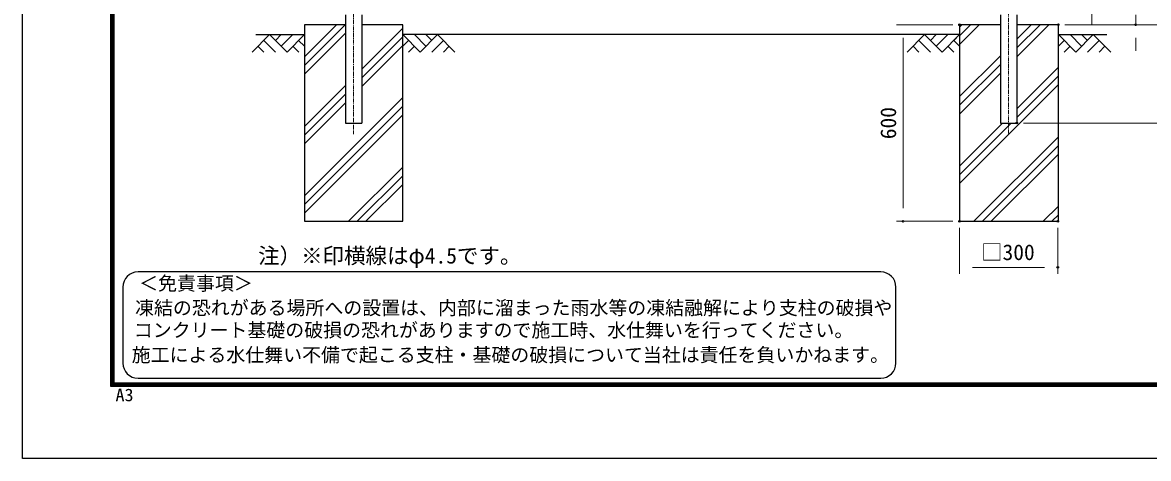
# Model space of a CAD drawing. Units: millimetres, scale not verified. Extents: x -4200 to 4200, y -2970 to 2970.
# Drawn here: x -4200 to -762, y -2970 to -1639 of the extents above; entities that cross this region are included whole.
import ezdxf
from ezdxf.enums import TextEntityAlignment as Align

# ---------------------------------------------------------------- set-up
doc = ezdxf.new("R2010")
doc.units = ezdxf.units.MM
doc.header["$LTSCALE"] = 10
doc.header["$PDMODE"] = 32
doc.header["$PDSIZE"] = 5
doc.linetypes.add('USER1', pattern=[2, 1.25, -0.25, 0.25, -0.25])
for name, color, linetype, lineweight in [('0-1_D-BGD', 7, 'Continuous', 25), ('0-2_D-STR-DIM', 7, 'Continuous', 13), ('0-5_D-STR4', 7, 'Continuous', 25), ('0-6_D-BMK', 2, 'USER1', 13), ('0-8_D-STR1', 1, 'Continuous', 25), ('0-9_D-STR-TXT', 7, 'Continuous', 13), ('0-A_D-TTL-TXT', 7, 'Continuous', 25), ('0-B_D-DCR-HCH', 7, 'Continuous', 13), ('0-C_D-TTL', 7, 'Continuous', 25)]:
    doc.layers.add(name, color=color, linetype=linetype, lineweight=lineweight)
doc.layers.add('0-4_DEFPOINTS', color=7, linetype='Continuous')
doc.styles.add('ＭＳ ゴシック', font='')
doc.styles.get('ＭＳ ゴシック').set_extended_font_data('MS Gothic')

msp = doc.modelspace()

# ---------------------------------------------------------------- linework, layer by layer
at = {"layer": '0-1_D-BGD'}
for p, q in [((-3487.69, -1676.03), (-3339.18, -1676.03)), ((-1339.18, -1676.03), (-3039.18, -1676.03)), ((-1037.18, -1676.03), (-889.51, -1676.03))]:
    msp.add_line(p, q, dxfattribs=at)
at = {"layer": '0-2_D-STR-DIM'}
for p, q in [((-934.83, 883.32), (-934.83, -1646.03)), ((-801.28, -1615.58), (-801.28, -1646.03)), ((-1359.18, -1646.03), (-1531.5, -1646.03)), ((-1017.18, -1646.03), (-641.28, -1646.03)), ((-1017.18, -1646.03), (-781.28, -1646.03)), ((-1017.18, -1646.03), (-641.28, -1646.03)), ((-1511.5, -1686.03), (-1511.5, -2206.03)), ((-801.28, -1686.03), (-801.28, -1726.03)), ((-1144.18, -1946.03), (-501.28, -1946.03)), ((-1144.18, -1946.03), (-641.28, -1946.03)), ((-1359.18, -2246.03), (-1531.5, -2246.03)), ((-1339.18, -2266.03), (-1339.18, -2406.63)), ((-1039.18, -2266.03), (-1039.18, -2406.63)), ((-1299.18, -2386.63), (-1079.18, -2386.63))]:
    msp.add_line(p, q, dxfattribs=at)
at = {"layer": '0-4_DEFPOINTS'}
for p in [(-1339.18, -1646.03), (-1037.18, -1646.03), (-801.28, -1646.03), (-1164.18, -1946.03), (-1511.5, -2246.03), (-1339.18, -2246.03), (-1039.18, -2246.03), (-1039.18, -2386.63)]:
    msp.add_point(p, dxfattribs=at)
at = {"layer": '0-5_D-STR4'}
for points in [[(-3214.18, -1646.03), (-3339.18, -1646.03), (-3339.18, -2246.03), (-3039.18, -2246.03), (-3039.18, -1646.03), (-3164.18, -1646.03)], [(-1214.18, -1646.03), (-1339.18, -1646.03), (-1339.18, -2246.03), (-1037.18, -2246.03), (-1037.18, -1646.03), (-1164.18, -1646.03)]]:
    msp.add_lwpolyline(points, dxfattribs=at)
at = {"layer": '0-6_D-BMK'}
for p, q in [((-1189.18, 794.42), (-1189.18, -1980.33)), ((-3189.18, 789.04), (-3189.18, -1980.33))]:
    msp.add_line(p, q, dxfattribs=at)
at = {"layer": '0-8_D-STR1'}
for p, q in [((-3214.18, -1615.58), (-3214.18, -1946.03)), ((-3164.18, -1615.58), (-3164.18, -1946.03)), ((-1214.18, -1615.58), (-1214.18, -1946.03)), ((-1164.18, -1615.58), (-1164.18, -1946.03)), ((-3214.18, -1946.03), (-3164.18, -1946.03)), ((-1214.18, -1946.03), (-1164.18, -1946.03))]:
    msp.add_line(p, q, dxfattribs=at)
at = {"layer": '0-A_D-TTL-TXT', "color": 2}
for p, q in [((-1579.62, -2400.52), (-3847.27, -2400.52)), ((-3893.63, -2446.88), (-3893.63, -2678.69)), ((-1533.26, -2678.69), (-1533.26, -2446.88)), ((-3847.27, -2725.06), (-1579.62, -2725.06))]:
    msp.add_line(p, q, dxfattribs=at)
for centre, start, end in [((-3847.27, -2446.88), 90, 180), ((-1579.62, -2446.88), 0, 90), ((-3847.27, -2678.69), 180, 270), ((-1579.62, -2678.69), 270, 0)]:
    msp.add_arc(centre, 46.36, start, end, dxfattribs=at)
at = {"layer": '0-B_D-DCR-HCH'}
for p, q in [((-3339.18, -1770.53), (-3214.68, -1646.03)), ((-3339.18, -1744.01), (-3241.2, -1646.03)), ((-1339.18, -1706.23), (-1278.97, -1646.03)), ((-1339.18, -1679.72), (-1305.49, -1646.03)), ((-1339.18, -1653.2), (-1332.01, -1646.03)), ((-1164.18, -1743.37), (-1066.84, -1646.03)), ((-1164.18, -1716.85), (-1093.36, -1646.03)), ((-1164.18, -1690.33), (-1119.88, -1646.03)), ((-3445.6, -1676.03), (-3498.81, -1729.24)), ((-3445.6, -1676.03), (-3392.39, -1729.24)), ((-3427.86, -1693.77), (-3410.13, -1676.03)), ((-3410.13, -1711.51), (-3374.65, -1676.03)), ((-3392.39, -1729.24), (-3339.18, -1676.03)), ((-3339.18, -1797.05), (-3214.18, -1672.05)), ((-3164.18, -1781.14), (-3039.18, -1656.14)), ((-3164.18, -1807.66), (-3039.18, -1682.66)), ((-2985.97, -1729.24), (-3039.18, -1676.03)), ((-2968.23, -1711.51), (-3003.7, -1676.03)), ((-2932.75, -1676.03), (-2985.97, -1729.24)), ((-2950.4, -1693.86), (-2968.23, -1676.03)), ((-2932.75, -1676.03), (-2879.54, -1729.24)), ((-1445.6, -1676.03), (-1498.81, -1729.24)), ((-1445.6, -1676.03), (-1392.39, -1729.24)), ((-1427.86, -1693.77), (-1410.13, -1676.03)), ((-1410.13, -1711.51), (-1374.65, -1676.03)), ((-1392.39, -1729.24), (-1339.18, -1676.03)), ((-983.97, -1729.24), (-1037.18, -1676.03)), ((-966.23, -1711.51), (-1001.7, -1676.03)), ((-930.75, -1676.03), (-983.97, -1729.24)), ((-948.4, -1693.86), (-966.23, -1676.03)), ((-930.75, -1676.03), (-877.54, -1729.24)), ((-3481.08, -1711.51), (-3463.26, -1729.24)), ((-3463.34, -1693.77), (-3427.7, -1729.24)), ((-3374.65, -1711.51), (-3356.83, -1729.24)), ((-3356.91, -1693.77), (-3339.18, -1711.42)), ((-3164.18, -1834.18), (-3039.18, -1709.18)), ((-3021.44, -1693.77), (-3039.18, -1711.42)), ((-3003.7, -1711.51), (-3021.52, -1729.24)), ((-2915.02, -1693.77), (-2950.65, -1729.24)), ((-2897.28, -1711.51), (-2915.1, -1729.24)), ((-1481.08, -1711.51), (-1463.26, -1729.24)), ((-1463.34, -1693.77), (-1427.7, -1729.24)), ((-1374.65, -1711.51), (-1356.83, -1729.24)), ((-1356.92, -1693.77), (-1339.18, -1711.42)), ((-1019.44, -1693.77), (-1037.18, -1711.42)), ((-1001.7, -1711.51), (-1019.52, -1729.24)), ((-913.02, -1693.77), (-948.65, -1729.24)), ((-895.28, -1711.51), (-913.1, -1729.24)), ((-1339.18, -1865.33), (-1214.18, -1740.33)), ((-1339.18, -1891.85), (-1214.18, -1766.85)), ((-1164.18, -1902.46), (-1037.18, -1775.46)), ((-1339.18, -1918.37), (-1214.18, -1793.37)), ((-1164.18, -1928.98), (-1037.18, -1801.98)), ((-3339.18, -1956.14), (-3214.18, -1831.14)), ((-1339.18, -2130.5), (-1037.18, -1828.5)), ((-3339.18, -1982.66), (-3214.18, -1857.66)), ((-3339.18, -2168.28), (-3039.18, -1868.28)), ((-3339.18, -2009.18), (-3214.18, -1884.18)), ((-3339.18, -2194.79), (-3039.18, -1894.79)), ((-3339.18, -2221.31), (-3039.18, -1921.31)), ((-1339.18, -2103.98), (-1181.22, -1946.03)), ((-1339.18, -2077.46), (-1207.74, -1946.03)), ((-1295.61, -2246.03), (-1037.18, -1987.6)), ((-1269.09, -2246.03), (-1037.18, -2014.11)), ((-1242.58, -2246.03), (-1037.18, -2040.63)), ((-3204.8, -2246.03), (-3039.18, -2080.41)), ((-3178.28, -2246.03), (-3039.18, -2106.93)), ((-3151.77, -2246.03), (-3039.18, -2133.44)), ((-1083.48, -2246.03), (-1037.18, -2199.73)), ((-1056.96, -2246.03), (-1037.18, -2226.25))]:
    msp.add_line(p, q, dxfattribs=at)
for points in [[(3920, 2740), (-3920, 2740), (-3920, -2740), (3920, -2740)], [(-1356.92, -1693.77), (-1339.18, -1711.42), (-1339.18, -1676.03), (-1339.18, -1676.03)], [(-1037.18, -1676.03), (-930.75, -1676.03), (-983.97, -1729.24)]]:
    msp.add_lwpolyline(points, close=True, dxfattribs=at)
at = {"layer": '0-C_D-TTL', "color": 2}
msp.add_lwpolyline([(-4200, 2970), (4200, 2970), (4200, -2970), (-4200, -2970)], close=True, dxfattribs=at)
at = {"layer": '0-C_D-TTL'}
for points in [[(-3930, 2750), (3930, 2750), (3930, -2750), (-3930, -2750)], [(-3927.5, 2747.5), (3927.5, 2747.5), (3927.5, -2747.5), (-3927.5, -2747.5)], [(-3925, 2745), (3925, 2745), (3925, -2745), (-3925, -2745)], [(-3922.5, 2742.5), (3922.5, 2742.5), (3922.5, -2742.5), (-3922.5, -2742.5)], [(-3920, 2740), (3920, 2740), (3920, -2740), (-3920, -2740)]]:
    msp.add_lwpolyline(points, close=True, dxfattribs=at)

# ---------------------------------------------------------------- texts
at = {"layer": '0-2_D-STR-DIM', "style": 'ＭＳ ゴシック'}
msp.add_text('600', height=48.09, rotation=90, dxfattribs=at).set_placement((-1518.25, -1995.28), align=Align.BOTTOM_LEFT)
msp.add_text('□300', height=48.09, dxfattribs=at).set_placement((-1273.33, -2378.87), align=Align.BOTTOM_LEFT)
at = {"layer": '0-9_D-STR-TXT', "style": 'ＭＳ ゴシック'}
msp.add_text('注）※印横線はφ4.5です。', height=48.09, dxfattribs=at).set_placement((-3480.64, -2389.41), align=Align.BOTTOM_LEFT)
at = {"layer": '0-A_D-TTL-TXT', "style": 'ＭＳ ゴシック'}
for s, p in [('＜免責事項＞ \u3000\u3000', (-3843.83, -2469.3)), ('凍結の恐れがある場所への設置は、内部に溜まった雨水等の凍結融解により支柱の破損や', (-3856.37, -2543.94)), ('コンクリート基礎の破損の恐れがありますので施工時、水仕舞いを行ってください。', (-3860.18, -2612.02)), ('施工による水仕舞い不備で起こる支柱・基礎の破損について当社は責任を負いかねます。 ', (-3866.67, -2687.59))]:
    msp.add_text(s, height=42.38, dxfattribs=at).set_placement(p, align=Align.BOTTOM_LEFT)
at = {"layer": '0-C_D-TTL', "style": 'ＭＳ ゴシック', "width": 1.05}
msp.add_text('A3', height=38.49, dxfattribs=at).set_placement((-3916.09, -2806.81), align=Align.BOTTOM_LEFT)

doc.saveas('drawing.dxf')
